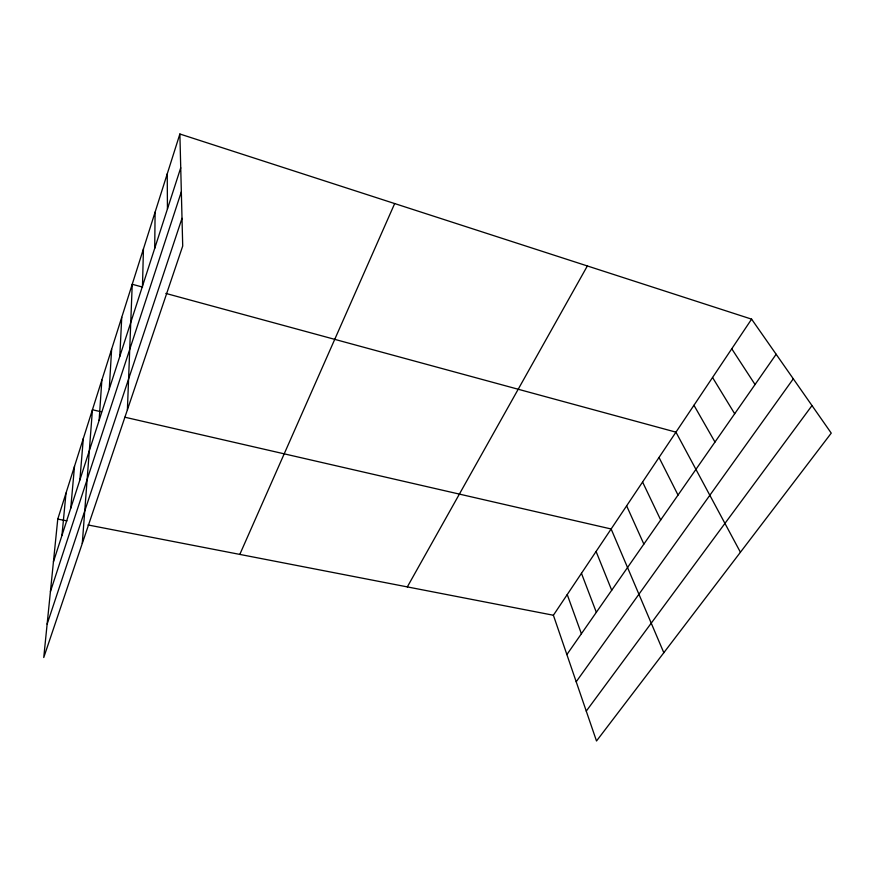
<?xml version="1.0" encoding="UTF-8"?>
<svg xmlns="http://www.w3.org/2000/svg" width="875" height="875" viewBox="0 0 875 875"><rect width="100%" height="100%" fill="white"/><g stroke="black" fill="none" stroke-linecap="round" stroke-linejoin="round"><path stroke-width="1.31" d="M154.711 248.347L155.105 212.111M142.483 286.169L143.445 248.894M127.4 409.817L132.223 284.277L142.57 287.088M119.809 356.377L121.734 317.352M109.266 389.003L111.617 349.256M99.116 420.427L101.861 380.034M82.283 543.408L92.433 409.762L101.522 411.852M79.877 479.97L83.322 438.473M70.755 508.2L74.517 466.244M61.95 535.456L66.008 493.095M179.878 134.006L57.761 519.094L43.75 657.519L182.711 246.017L179.878 134.006L751.603 319.145L831.25 433.125L596.509 740.994L553.394 615.245L751.603 319.145M53.441 561.805L180.731 167.792M50.422 591.631L181.344 191.789M47.13 624.127L182.011 218.312M239.805 554.411L394.68 203.558M407.323 586.906L587.355 265.956M566.88 654.577L776.147 354.255M576.198 681.767L793.297 378.809M586.261 711.112L812 405.573M57.761 519.094L66.959 520.877M87.981 524.956L553.394 615.245M124.895 417.222L611.133 528.981L663.819 652.717M165.834 293.42L675.948 432.152L740.425 552.245M731.752 348.797L755.048 384.53M712.545 377.486L734.683 413.766M693.952 405.267L714.984 442.039M659.017 457.461L678.037 495.064M642.578 482.016L660.68 519.958M626.631 505.838L643.858 544.108M596.083 551.469L611.712 590.253M581.459 573.322L596.334 612.314M567.23 594.573L581.394 633.752M167.245 173.841L167.442 208.917"/></g></svg>
